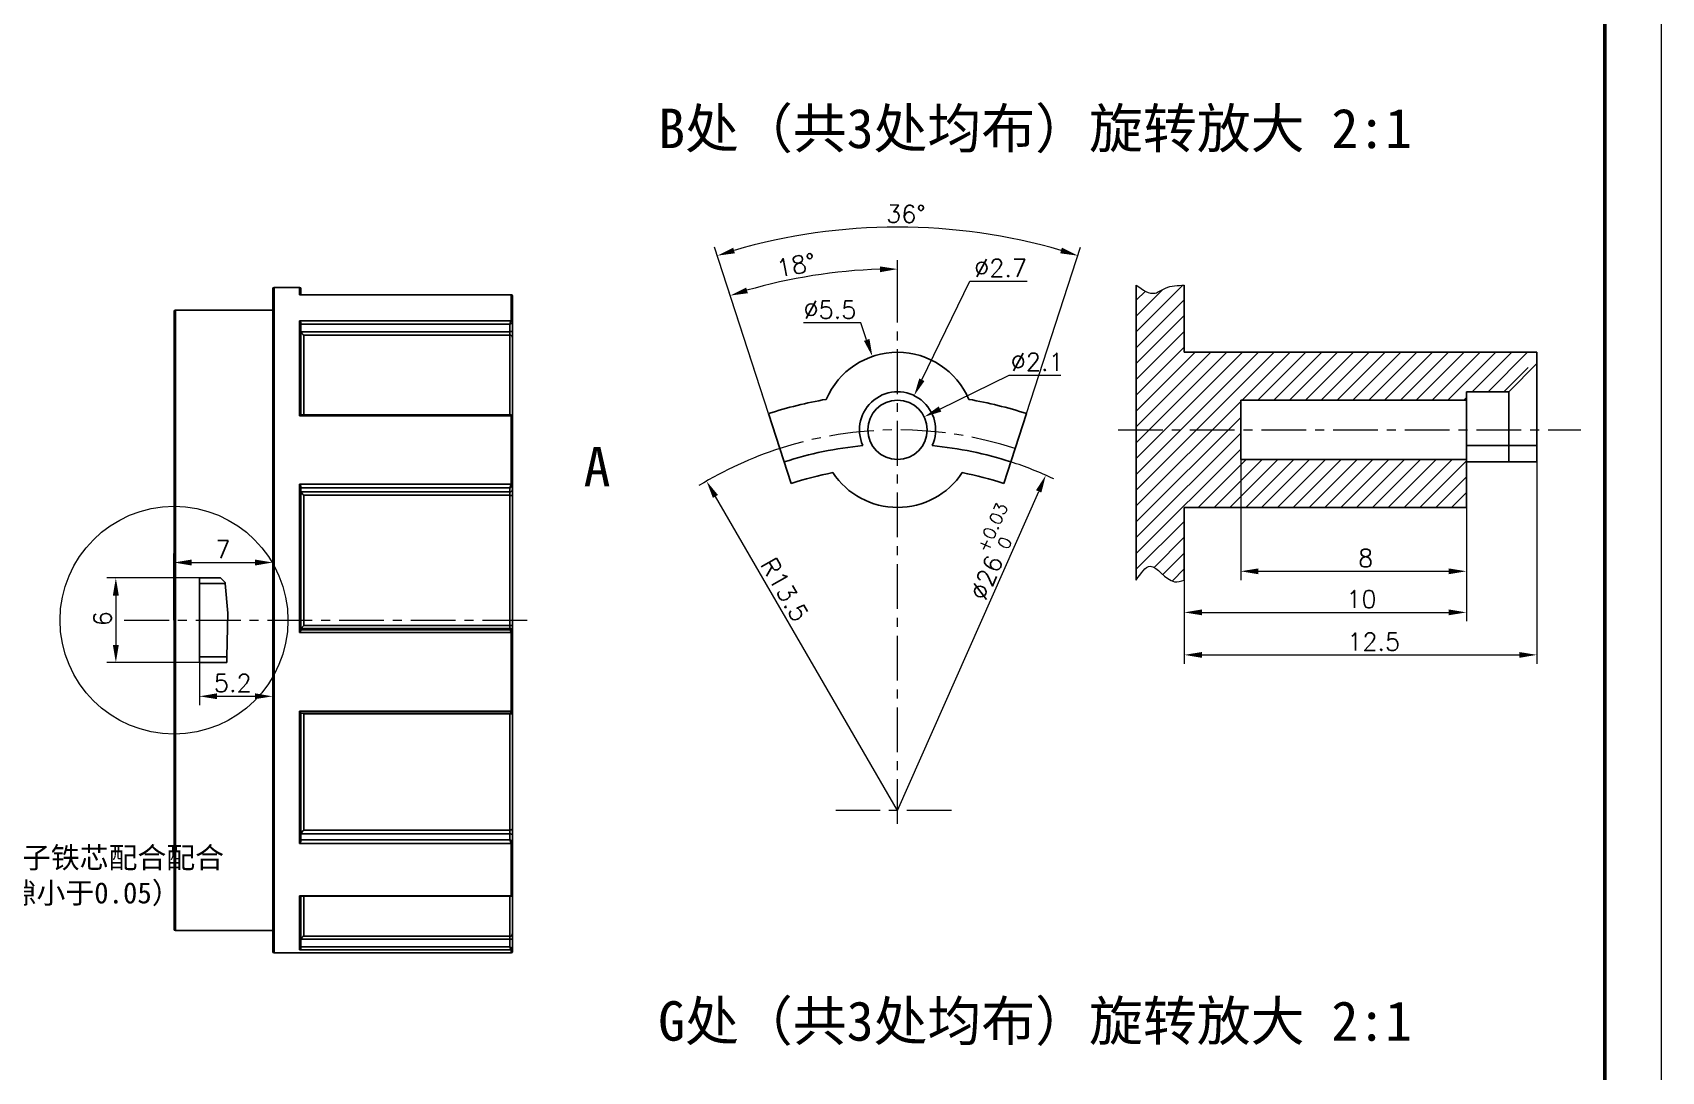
# Model space of a CAD drawing. Header units: millimetres. Extents: x 2517 to 6633, y 792 to 3241.
# Drawn here: x 2771.1 to 2886.6, y 943.1 to 1016.8 of the extents above; entities that cross this region are included whole.
import ezdxf

# ---------------------------------------------------------------- set-up
doc = ezdxf.new("R2010")
doc.units = ezdxf.units.MM
doc.linetypes.add('CENTER', pattern=[50.8, 31.75, -6.35, 6.35, -6.35])
for name, color, linetype, lineweight in [('中心线', 1, 'CENTER', 9), ('填充', 3, 'Continuous', 9), ('实线', 7, 'Continuous', 25), ('尺寸标注', 2, 'Continuous', 9), ('引导线', 6, 'Continuous', 9), ('粗实线', 9, 'Continuous', 50)]:
    doc.layers.add(name, color=color, linetype=linetype, lineweight=lineweight)
doc.styles.add('st', font='txt.shx')
doc.styles.get("Standard").update_dxf_attribs({"font": 'simfang.ttf'})
doc.dimstyles.new('2st', dxfattribs={"dimscale": 0.5, "dimtxt": 2.5, "dimasz": 2.5, "dimexe": 1.25, "dimexo": 0, "dimtad": 1, "dimtoh": 1, "dimdec": 1, "dimlfac": 0.5, "dimdsep": 46, "dimtxsty": 'st', "dimcen": 0, "dimclrd": 256, "dimclre": 256, "dimclrt": 3, "dimadec": 0, "dimazin": 2, "dimtfac": 1, "dimtdec": 1, "dimtofl": 0, "dimtmove": 0, "dimatfit": 1, "dimfxl": 1, "dimlwd": -1, "dimlwe": -1, "dimarcsym": 0})
doc.dimstyles.new('st', dxfattribs={"dimscale": 0.5, "dimtxt": 2.5, "dimasz": 2.5, "dimexe": 1.25, "dimexo": 0, "dimtad": 1, "dimtoh": 1, "dimdsep": 46, "dimtxsty": 'st', "dimcen": 0, "dimclrd": 256, "dimclre": 256, "dimclrt": 3, "dimadec": 3, "dimazin": 2, "dimtfac": 1, "dimtmove": 0, "dimatfit": 1, "dimfxl": 1, "dimlwd": -1, "dimlwe": -1, "dimarcsym": 0})

# ---------------------------------------------------------------- blocks, each defined once
blk = doc.blocks.new('*D480')
at = {"layer": 'Defpoints', "color": 0, "ltscale": 0.1, "transparency": 16777216}
for p in [(2788.16, 979.21), (2781.16, 975.12), (2788.16, 975.12)]:
    blk.add_point(p, dxfattribs=at)
at = {"layer": '尺寸标注', "ltscale": 0.1, "transparency": 16777216}
for p, q in [((2781.16, 975.12), (2781.16, 979.84)), ((2788.16, 975.12), (2788.16, 979.84)), ((2782.41, 979.21), (2786.91, 979.21))]:
    blk.add_line(p, q, dxfattribs=at)
for points in [[(2782.41, 979.42), (2782.41, 979), (2781.16, 979.21)], [(2786.91, 979.42), (2786.91, 979), (2788.16, 979.21)]]:
    blk.add_solid(points, dxfattribs=at)
at = {"layer": '尺寸标注', "color": 3, "ltscale": 0.1, "transparency": 16777216, "insert": (2784.64, 980.15), "char_height": 1.25, "attachment_point": 5, "style": 'st'}
blk.add_mtext('7', dxfattribs=at)
blk = doc.blocks.new('*D481')
at = {"layer": 'Defpoints', "color": 0, "ltscale": 0.1, "transparency": 16777216}
for p in [(2782.96, 978.12), (2777.04, 972.12), (2782.96, 972.12)]:
    blk.add_point(p, dxfattribs=at)
at = {"layer": '尺寸标注', "ltscale": 0.1, "transparency": 16777216}
for p, q in [((2782.96, 978.12), (2776.41, 978.12)), ((2777.04, 976.87), (2777.04, 973.37)), ((2782.96, 972.12), (2776.41, 972.12))]:
    blk.add_line(p, q, dxfattribs=at)
for points in [[(2776.83, 976.87), (2777.25, 976.87), (2777.04, 978.12)], [(2776.83, 973.37), (2777.25, 973.37), (2777.04, 972.12)]]:
    blk.add_solid(points, dxfattribs=at)
at = {"layer": '尺寸标注', "color": 3, "ltscale": 0.1, "transparency": 16777216, "insert": (2776.1, 975.23), "char_height": 1.25, "attachment_point": 5, "rotation": 90, "style": 'st'}
blk.add_mtext('6', dxfattribs=at)
blk = doc.blocks.new('*D482')
at = {"layer": 'Defpoints', "color": 0, "ltscale": 0.1, "transparency": 16777216}
for p in [(2782.96, 972.12), (2788.16, 972.12), (2788.16, 969.72)]:
    blk.add_point(p, dxfattribs=at)
at = {"layer": '尺寸标注', "ltscale": 0.1, "transparency": 16777216}
for p, q in [((2782.96, 972.12), (2782.96, 969.1)), ((2788.16, 972.12), (2788.16, 969.1)), ((2784.21, 969.72), (2786.91, 969.72))]:
    blk.add_line(p, q, dxfattribs=at)
for points in [[(2784.21, 969.93), (2784.21, 969.52), (2782.96, 969.72)], [(2786.91, 969.93), (2786.91, 969.52), (2788.16, 969.72)]]:
    blk.add_solid(points, dxfattribs=at)
at = {"layer": '尺寸标注', "color": 3, "ltscale": 0.1, "transparency": 16777216, "insert": (2785.33, 970.66), "char_height": 1.25, "attachment_point": 5, "style": 'st'}
blk.add_mtext('5.2', dxfattribs=at)
blk = doc.blocks.new('*D483')
at = {"layer": 'Defpoints', "color": 0, "ltscale": 0.1, "transparency": 16777216}
for p in [(2834.35, 989.54), (2830.58, 987.69)]:
    blk.add_point(p, dxfattribs=at)
at = {"layer": '尺寸标注', "ltscale": 0.1, "transparency": 16777216}
for p, q in [((2835.47, 990.09), (2840.38, 992.5)), ((2840.38, 992.5), (2844.03, 992.5))]:
    blk.add_line(p, q, dxfattribs=at)
blk.add_solid([(2835.38, 990.28), (2835.56, 989.91), (2834.35, 989.54)], dxfattribs=at)
at = {"layer": '尺寸标注', "color": 3, "ltscale": 0.1, "transparency": 16777216, "insert": (2842.36, 993.44), "char_height": 1.25, "attachment_point": 5, "style": 'st'}
blk.add_mtext('∅2.1', dxfattribs=at)
blk = doc.blocks.new('*D484')
at = {"layer": 'Defpoints', "color": 0, "ltscale": 0.1, "transparency": 16777216}
for p in [(2833.64, 991.05), (2831.28, 986.19)]:
    blk.add_point(p, dxfattribs=at)
at = {"layer": '尺寸标注', "ltscale": 0.1, "transparency": 16777216}
for p, q in [((2834.19, 992.17), (2837.58, 999.16)), ((2837.58, 999.16), (2841.64, 999.16))]:
    blk.add_line(p, q, dxfattribs=at)
blk.add_solid([(2834, 992.26), (2834.37, 992.08), (2833.64, 991.05)], dxfattribs=at)
at = {"layer": '尺寸标注', "color": 3, "ltscale": 0.1, "transparency": 16777216, "insert": (2839.77, 1000.1), "char_height": 1.25, "attachment_point": 5, "style": 'st'}
blk.add_mtext('∅2.7', dxfattribs=at)
blk = doc.blocks.new('*D485')
at = {"layer": 'Defpoints', "color": 0, "ltscale": 0.1, "transparency": 16777216}
for p in [(2830.68, 993.82), (2834.25, 983.42)]:
    blk.add_point(p, dxfattribs=at)
at = {"layer": '尺寸标注', "ltscale": 0.1, "transparency": 16777216}
for p, q in [((2829.86, 996.21), (2825.8, 996.21)), ((2830.27, 995), (2829.86, 996.21))]:
    blk.add_line(p, q, dxfattribs=at)
blk.add_solid([(2830.47, 995.07), (2830.08, 994.93), (2830.68, 993.82)], dxfattribs=at)
at = {"layer": '尺寸标注', "color": 3, "ltscale": 0.1, "transparency": 16777216, "insert": (2827.67, 997.14), "char_height": 1.25, "attachment_point": 5, "style": 'st'}
blk.add_mtext('∅5.5', dxfattribs=at)
blk = doc.blocks.new('*D486')
at = {"layer": 'Defpoints', "color": 0, "ltscale": 0.1, "transparency": 16777216}
for p in [(2842.97, 985.4), (2832.46, 961.62)]:
    blk.add_point(p, dxfattribs=at)
at = {"layer": '尺寸标注', "ltscale": 0.1, "transparency": 16777216}
blk.add_line((2832.46, 961.62), (2842.47, 984.25), dxfattribs=at)
blk.add_arc((2832.46, 961.62), 26, 64.7738, 72, dxfattribs=at)
blk.add_solid([(2842.28, 984.34), (2842.66, 984.17), (2842.97, 985.4)], dxfattribs=at)
at = {"layer": '尺寸标注', "color": 3, "ltscale": 0.1, "transparency": 16777216, "insert": (2839.1, 979.98), "char_height": 1.25, "attachment_point": 5, "rotation": 66.1511, "style": 'st'}
blk.add_mtext('%%c26{}{\\H0.71x;\\C3;\\S+0.03^  0;}', dxfattribs=at)
blk = doc.blocks.new('*D487')
at = {"layer": 'Defpoints', "color": 0, "ltscale": 0.1, "transparency": 16777216}
for p in [(2818.92, 984.98), (2832.46, 961.62)]:
    blk.add_point(p, dxfattribs=at)
at = {"layer": '尺寸标注', "ltscale": 0.1, "transparency": 16777216}
blk.add_line((2832.46, 961.62), (2819.55, 983.9), dxfattribs=at)
blk.add_arc((2832.46, 961.62), 27, 108, 121.4202, dxfattribs=at)
blk.add_solid([(2819.73, 984), (2819.37, 983.79), (2818.92, 984.98)], dxfattribs=at)
at = {"layer": '尺寸标注', "color": 3, "ltscale": 0.1, "transparency": 16777216, "insert": (2824.46, 977.29), "char_height": 1.25, "attachment_point": 5, "rotation": 300.0939, "style": 'st'}
blk.add_mtext('R13.5', dxfattribs=at)
blk = doc.blocks.new('*D488')
at = {"layer": 'Defpoints', "color": 0, "ltscale": 0.1, "transparency": 16777216}
for p in [(2828.45, 999.81), (2832.46, 996.96), (2823.32, 989.77), (2824.92, 984.82), (2832.46, 960.68)]:
    blk.add_point(p, dxfattribs=at)
at = {"layer": '尺寸标注', "ltscale": 0.1, "transparency": 16777216}
for p, q in [((2832.46, 996.96), (2832.46, 1000.65)), ((2823.32, 989.77), (2820.4, 998.74))]:
    blk.add_line(p, q, dxfattribs=at)
blk.add_arc((2832.46, 961.62), 38.41, 91.8648, 106.1352, dxfattribs=at)
for points in [[(2831.21, 1000.21), (2831.22, 999.8), (2832.46, 1000.02)], [(2821.85, 998.31), (2821.73, 998.71), (2820.59, 998.14)]]:
    blk.add_solid(points, dxfattribs=at)
at = {"layer": '尺寸标注', "color": 3, "ltscale": 0.1, "transparency": 16777216, "insert": (2825.26, 1000.3), "char_height": 1.25, "attachment_point": 5, "rotation": 10.5476, "style": 'st'}
blk.add_mtext('18°', dxfattribs=at)
blk = doc.blocks.new('*D489')
at = {"layer": 'Defpoints', "color": 0, "ltscale": 0.1, "transparency": 16777216}
for p in [(2828.14, 1002.77), (2823.32, 989.77), (2841.61, 989.77), (2824.92, 984.82), (2840, 984.82)]:
    blk.add_point(p, dxfattribs=at)
at = {"layer": '尺寸标注', "ltscale": 0.1, "transparency": 16777216}
for p, q in [((2823.32, 989.77), (2819.48, 1001.57)), ((2841.61, 989.77), (2845.44, 1001.57))]:
    blk.add_line(p, q, dxfattribs=at)
blk.add_arc((2832.46, 961.62), 41.38, 73.7308, 106.2692, dxfattribs=at)
for points in [[(2820.93, 1001.14), (2820.81, 1001.54), (2819.67, 1000.97)], [(2844.12, 1001.54), (2843.99, 1001.14), (2845.25, 1000.97)]]:
    blk.add_solid(points, dxfattribs=at)
at = {"layer": '尺寸标注', "color": 3, "ltscale": 0.1, "transparency": 16777216, "insert": (2833.05, 1003.93), "char_height": 1.25, "attachment_point": 5, "rotation": 359.21, "style": 'st'}
blk.add_mtext('36°', dxfattribs=at)
blk = doc.blocks.new('*D491')
at = {"layer": 'Defpoints', "color": 0, "ltscale": 0.1, "transparency": 16777216}
for p in [(2856.79, 986.52), (2872.79, 983.12), (2872.79, 978.59)]:
    blk.add_point(p, dxfattribs=at)
at = {"layer": '尺寸标注', "ltscale": 0.1, "transparency": 16777216}
for p, q in [((2856.79, 986.52), (2856.79, 977.96)), ((2872.79, 983.12), (2872.79, 977.96)), ((2858.04, 978.59), (2871.54, 978.59))]:
    blk.add_line(p, q, dxfattribs=at)
for points in [[(2858.04, 978.79), (2858.04, 978.38), (2856.79, 978.59)], [(2871.54, 978.79), (2871.54, 978.38), (2872.79, 978.59)]]:
    blk.add_solid(points, dxfattribs=at)
at = {"layer": '尺寸标注', "color": 3, "ltscale": 0.1, "transparency": 16777216, "insert": (2865.65, 979.52), "char_height": 1.25, "attachment_point": 5, "style": 'st'}
blk.add_mtext('8', dxfattribs=at)
blk = doc.blocks.new('*D492')
at = {"layer": 'Defpoints', "color": 0, "ltscale": 0.1, "transparency": 16777216}
for p in [(2877.79, 986.34), (2852.79, 977.96), (2877.79, 972.66)]:
    blk.add_point(p, dxfattribs=at)
at = {"layer": '尺寸标注', "ltscale": 0.1, "transparency": 16777216}
for p, q in [((2877.79, 986.34), (2877.79, 972.03)), ((2852.79, 977.96), (2852.79, 972.03)), ((2854.04, 972.66), (2876.54, 972.66))]:
    blk.add_line(p, q, dxfattribs=at)
for points in [[(2854.04, 972.86), (2854.04, 972.45), (2852.79, 972.66)], [(2876.54, 972.86), (2876.54, 972.45), (2877.79, 972.66)]]:
    blk.add_solid(points, dxfattribs=at)
at = {"layer": '尺寸标注', "color": 3, "ltscale": 0.1, "transparency": 16777216, "insert": (2866.22, 973.59), "char_height": 1.25, "attachment_point": 5, "style": 'st'}
blk.add_mtext('12.5', dxfattribs=at)
blk = doc.blocks.new('*D493')
at = {"layer": 'Defpoints', "color": 0, "ltscale": 0.1, "transparency": 16777216}
for p in [(2852.79, 983.12), (2872.79, 983.12), (2872.79, 975.67)]:
    blk.add_point(p, dxfattribs=at)
at = {"layer": '尺寸标注', "ltscale": 0.1, "transparency": 16777216}
for p, q in [((2852.79, 983.12), (2852.79, 975.05)), ((2872.79, 983.12), (2872.79, 975.05)), ((2854.04, 975.67), (2871.54, 975.67))]:
    blk.add_line(p, q, dxfattribs=at)
for points in [[(2854.04, 975.88), (2854.04, 975.47), (2852.79, 975.67)], [(2871.54, 975.88), (2871.54, 975.47), (2872.79, 975.67)]]:
    blk.add_solid(points, dxfattribs=at)
at = {"layer": '尺寸标注', "color": 3, "ltscale": 0.1, "transparency": 16777216, "insert": (2865.35, 976.61), "char_height": 1.25, "attachment_point": 5, "style": 'st'}
blk.add_mtext('10', dxfattribs=at)

msp = doc.modelspace()

# ---------------------------------------------------------------- hatches: boundary and pattern name
at = {"layer": '填充', "ltscale": 0.1}
h = msp.add_hatch(dxfattribs=at)
h.set_pattern_fill('LINE', color=256, scale=0.25, angle=45)
h.set_pattern_definition([(45, (2849.3895, 977.6058), (-0.561266, 0.561266), [])])
edge = h.paths.add_edge_path()
edge.add_spline(control_points=[(2852.7895, 998.8734), (2852.3319, 998.8637), (2851.5995, 998.8482), (2850.5389, 998.0494), (2849.8379, 998.5519), (2849.3895, 998.8734)], knot_values=[0, 0, 0, 0, 1.3520626, 2.16356606, 3.60405818, 3.60405818, 3.60405818, 3.60405818], degree=3, periodic=0)
edge.add_line((2849.3895, 998.8734), (2849.3895, 988.6175))
edge.add_line((2849.3895, 988.6175), (2856.7895, 988.6175))
edge.add_line((2856.7895, 988.6175), (2856.7895, 990.7175))
edge.add_line((2856.7895, 990.7175), (2872.7895, 990.7175))
edge.add_line((2872.7895, 990.7175), (2872.7895, 991.3175))
edge.add_line((2872.7895, 991.3175), (2876.1895, 991.3175))
edge.add_line((2876.1895, 991.3175), (2877.7895, 994.1175))
edge.add_line((2877.7895, 994.1175), (2852.7895, 994.1175))
edge.add_line((2852.7895, 994.1175), (2852.7895, 998.8734))
edge = h.paths.add_edge_path()
edge.add_spline(control_points=[(2849.3895, 977.9615), (2849.7084, 978.4477), (2850.4947, 979.6467), (2851.6369, 977.6058), (2852.5538, 977.8888), (2852.7895, 977.9615)], knot_values=[0, 0, 0, 0, 1.39028813, 3.42846425, 4.1337518, 4.1337518, 4.1337518, 4.1337518], degree=3, periodic=0)
edge.add_line((2852.7895, 977.9615), (2852.7895, 983.1175))
edge.add_line((2852.7895, 983.1175), (2872.7895, 983.1175))
edge.add_line((2872.7895, 983.1175), (2872.7895, 986.5175))
edge.add_line((2872.7895, 986.5175), (2856.7895, 986.5175))
edge.add_line((2856.7895, 986.5175), (2856.7895, 988.6175))
edge.add_line((2856.7895, 988.6175), (2849.3895, 988.6175))
edge.add_line((2849.3895, 988.6175), (2849.3895, 977.9615))

# ---------------------------------------------------------------- linework, layer by layer
at = {"layer": '中心线', "ltscale": 0.1}
for p, q in [((2832.4622, 960.6767), (2832.4622, 996.9624)), ((2848.1035, 988.6175), (2880.8972, 988.6175)), ((2777.6362, 975.1175), (2806.4411, 975.1175)), ((2836.2981, 961.6175), (2828.0834, 961.6175))]:
    msp.add_line(p, q, dxfattribs=at)
msp.add_arc((2832.4622, 961.6175), 27, 72, 108, dxfattribs=at)
at = {"layer": '实线'}
for p, q in [((2788.1644, 951.6175), (2788.1644, 998.6175)), ((2790.0644, 998.7175), (2788.2644, 998.7175)), ((2788.2644, 998.7175), (2788.2644, 951.5175)), ((2790.0644, 998.1908), (2790.0644, 998.7175)), ((2805.0637, 998.1908), (2790.0644, 998.1908)), ((2805.0589, 998.1953), (2790.0932, 998.1953)), ((2790.1644, 998.6175), (2790.1644, 998.1953)), ((2805.0644, 996.3573), (2805.0644, 998.1883)), ((2805.1644, 998.0905), (2805.1644, 996.2673)), ((2781.1644, 953.2175), (2781.1644, 997.0175)), ((2788.1644, 997.1175), (2781.2644, 997.1175)), ((2781.2644, 997.1175), (2781.2644, 953.1175)), ((2790.0644, 996.3521), (2805.0637, 996.3521)), ((2790.0644, 989.6057), (2790.0644, 996.3521)), ((2790.1644, 996.1858), (2790.1644, 989.6809)), ((2804.9644, 996.107), (2790.1644, 996.107)), ((2790.1662, 995.5808), (2804.9644, 995.5808)), ((2804.9644, 995.5808), (2804.9644, 996.107)), ((2804.9644, 995.5808), (2804.9644, 995.3375)), ((2805.1644, 996.2673), (2805.1644, 995.6459)), ((2805.1644, 995.1593), (2805.1644, 995.6459)), ((2804.9644, 995.3375), (2790.3644, 995.3375)), ((2790.3644, 995.3375), (2790.3644, 989.6829)), ((2804.9644, 989.6829), (2804.9644, 995.3375)), ((2805.1644, 995.1593), (2805.1644, 989.5362)), ((2805.0159, 989.6829), (2790.1597, 989.6829)), ((2824.9221, 984.8233), (2823.3152, 989.7688)), ((2840.0022, 984.8233), (2841.6091, 989.7688)), ((2805.0637, 989.6057), (2790.0644, 989.6057)), ((2805.0644, 984.7756), (2805.0644, 989.5961)), ((2805.1644, 989.5348), (2805.1644, 984.7346)), ((2790.0644, 984.7645), (2805.0637, 984.7645)), ((2790.0644, 974.2414), (2790.0644, 984.7645)), ((2790.1644, 984.565), (2790.1644, 974.4186)), ((2804.9644, 984.5113), (2790.1644, 984.5113)), ((2790.1662, 984.2247), (2804.9644, 984.2247)), ((2790.3644, 983.9752), (2790.3644, 974.7343)), ((2804.9644, 983.9752), (2790.3644, 983.9752)), ((2804.9644, 984.2247), (2804.9644, 984.5113)), ((2804.9644, 984.2247), (2804.9644, 983.9752)), ((2804.9644, 974.7343), (2804.9644, 983.9752)), ((2805.1644, 984.7346), (2805.1644, 984.3961)), ((2805.1644, 983.8972), (2805.1644, 984.3961)), ((2805.1644, 983.8972), (2805.1644, 974.7377)), ((2782.9644, 978.1175), (2784.4568, 978.1175)), ((2782.9644, 977.724), (2782.9644, 978.1175)), ((2784.7912, 977.724), (2782.9644, 977.724)), ((2782.9644, 972.511), (2782.9644, 977.724)), ((2784.7855, 977.7888), (2784.4568, 978.1175)), ((2784.7855, 977.7888), (2784.7912, 977.724)), ((2784.7912, 977.724), (2784.9755, 975.6175)), ((2784.9755, 975.6175), (2784.9213, 972.511)), ((2790.3644, 974.7343), (2804.9644, 974.7343)), ((2804.9644, 974.7343), (2804.9644, 974.5334)), ((2805.1644, 974.3359), (2805.1644, 974.7377)), ((2805.0637, 974.2414), (2790.0644, 974.2414)), ((2790.1644, 974.4463), (2804.9644, 974.4463)), ((2804.9644, 974.5334), (2790.1662, 974.5334)), ((2804.9644, 974.4463), (2804.9644, 974.5334)), ((2805.0644, 968.6747), (2805.0644, 974.2293)), ((2805.1644, 974.3359), (2805.1644, 974.233)), ((2805.1644, 974.233), (2805.1644, 968.702)), ((2782.9644, 972.511), (2784.9213, 972.511)), ((2782.9644, 972.1175), (2782.9644, 972.511)), ((2784.9213, 972.511), (2784.9144, 972.1175)), ((2784.9144, 972.1175), (2782.9644, 972.1175)), ((2790.0644, 968.663), (2805.0637, 968.663)), ((2790.0644, 959.287), (2790.0644, 968.663)), ((2790.1644, 968.5236), (2790.1644, 959.4833)), ((2790.1644, 968.5177), (2804.98, 968.5177)), ((2790.3644, 968.4683), (2790.3644, 960.2348)), ((2804.9644, 968.4683), (2790.3644, 968.4683)), ((2804.9644, 968.5177), (2804.9644, 968.4683)), ((2804.9644, 960.2348), (2804.9644, 968.4683)), ((2805.1644, 968.5269), (2805.1644, 968.702)), ((2805.1644, 968.5269), (2805.1644, 960.3659)), ((2804.9644, 959.9724), (2790.1662, 959.9724)), ((2790.3644, 960.2348), (2804.9644, 960.2348)), ((2804.9644, 960.2348), (2804.9644, 959.9724)), ((2804.9644, 959.5524), (2804.9644, 959.9724)), ((2805.1644, 959.8412), (2805.1644, 960.3659)), ((2805.1644, 959.8412), (2805.1644, 959.3452)), ((2805.0637, 959.287), (2790.0644, 959.287)), ((2790.1644, 959.5524), (2804.9644, 959.5524)), ((2805.0644, 955.5885), (2805.0644, 959.278)), ((2805.1644, 959.3452), (2805.1644, 955.6712)), ((2790.0644, 955.5817), (2805.0637, 955.5817)), ((2790.0644, 951.7399), (2790.0644, 955.5817)), ((2790.1384, 955.5472), (2805.0399, 955.5472)), ((2790.1644, 955.5472), (2790.1644, 951.8634)), ((2790.3644, 955.5472), (2790.3644, 952.699)), ((2804.9644, 952.699), (2804.9644, 955.5472)), ((2805.1615, 955.6437), (2805.163, 955.6566)), ((2805.1644, 955.6712), (2805.1644, 952.8966)), ((2781.2644, 953.1175), (2788.1644, 953.1175)), ((2805.1644, 952.4945), (2805.1644, 952.8966)), ((2805.0637, 951.7399), (2790.0644, 951.7399)), ((2790.1644, 951.9416), (2804.9644, 951.9416)), ((2804.9644, 952.498), (2790.1662, 952.498)), ((2790.3644, 952.699), (2804.9644, 952.699)), ((2804.9644, 952.699), (2804.9644, 952.498)), ((2804.9644, 951.9416), (2804.9644, 952.498)), ((2805.0644, 951.5175), (2805.0644, 951.7383)), ((2805.1644, 952.4945), (2805.1644, 951.8374)), ((2805.1644, 951.8374), (2805.1644, 951.6175)), ((2788.2644, 951.5175), (2805.0644, 951.5175))]:
    msp.add_line(p, q, dxfattribs=at)
at = {"layer": '实线', "ltscale": 0.1}
for p, q in [((2849.3895, 998.8734), (2849.3895, 977.9615)), ((2852.7895, 994.1175), (2852.7895, 998.8734)), ((2852.7895, 994.1175), (2877.7895, 994.1175)), ((2877.7895, 993.3175), (2875.7895, 991.3175)), ((2877.7895, 994.1175), (2877.7895, 986.345)), ((2872.7895, 983.1175), (2872.7895, 991.3175)), ((2872.7895, 991.3175), (2875.7895, 991.3175)), ((2875.7895, 991.3175), (2875.7895, 986.345)), ((2856.7895, 990.7175), (2872.7895, 990.7175)), ((2856.7895, 986.5175), (2856.7895, 990.7175)), ((2872.7895, 987.501), (2877.7895, 987.501)), ((2856.7895, 986.5175), (2872.7895, 986.5175)), ((2872.7895, 986.345), (2877.7895, 986.345)), ((2872.7895, 983.1175), (2852.7895, 983.1175)), ((2852.7895, 977.9615), (2852.7895, 983.1175))]:
    msp.add_line(p, q, dxfattribs=at)
at = {"layer": '实线', "flags": 128}
for points in [[(2805.1644, 995.6459), (2805.1605, 995.6332), (2805.1492, 995.621), (2805.1307, 995.6097), (2805.1058, 995.5998), (2805.0755, 995.5917), (2805.0409, 995.5857), (2805.0034, 995.582), (2804.9644, 995.5808)], [(2805.0637, 989.6057), (2805.0829, 989.6063), (2805.1013, 989.6046), (2805.1184, 989.6007), (2805.1334, 989.5946), (2805.1457, 989.5866), (2805.155, 989.577), (2805.1608, 989.5662), (2805.163, 989.5545)], [(2805.1644, 989.5348), (2805.1625, 989.5467), (2805.1568, 989.5583), (2805.1475, 989.5689), (2805.1351, 989.5782), (2805.1199, 989.5858), (2805.1027, 989.5915), (2805.0839, 989.5949), (2805.0644, 989.5961)], [(2805.1644, 983.8972), (2805.1605, 983.9124), (2805.1492, 983.927), (2805.1307, 983.9405), (2805.1058, 983.9523), (2805.0755, 983.9621), (2805.0409, 983.9693), (2805.0034, 983.9737), (2804.9644, 983.9752)], [(2805.0644, 984.7756), (2805.0839, 984.7748), (2805.1027, 984.7724), (2805.1199, 984.7687), (2805.1351, 984.7636), (2805.1475, 984.7574), (2805.1568, 984.7503), (2805.1625, 984.7426), (2805.1644, 984.7346)], [(2805.1644, 968.5269), (2805.1605, 968.5155), (2805.1492, 968.5045), (2805.1307, 968.4943), (2805.1058, 968.4855), (2805.0755, 968.4782), (2805.0409, 968.4728), (2805.0034, 968.4694), (2804.9644, 968.4683)], [(2805.0637, 968.663), (2805.0829, 968.6613), (2805.1013, 968.6607), (2805.1184, 968.6613), (2805.1334, 968.6629), (2805.1457, 968.6655), (2805.155, 968.6691), (2805.1608, 968.6735), (2805.163, 968.6786)], [(2805.1644, 960.3659), (2805.1605, 960.3403), (2805.1492, 960.3157), (2805.1307, 960.293), (2805.1058, 960.2732), (2805.0755, 960.2569), (2805.0409, 960.2447), (2805.0034, 960.2373), (2804.9644, 960.2348)], [(2805.1644, 959.8412), (2805.1605, 959.8668), (2805.1492, 959.8914), (2805.1307, 959.9141), (2805.1058, 959.934), (2805.0755, 959.9503), (2805.0409, 959.9624), (2805.0034, 959.9699), (2804.9644, 959.9724)]]:
    msp.add_lwpolyline(points, dxfattribs=at)
at = {"layer": '实线'}
msp.add_circle((2832.4622, 988.6175), 2.1, dxfattribs=at)
for centre, radius, start, end in [((2788.2644, 998.6175), 0.1, 90, 180), ((2790.0644, 998.6175), 0.1, 0, 90), ((2805.0669, 998.0943), 0.0966, 29.392787, 91.905756), ((2805.0655, 998.0894), 0.0989, 0.657078, 90.642342), ((2781.2644, 997.0175), 0.1, 90, 180), ((2805.062, 996.2508), 0.1012, 4.160761, 89.047371), ((2805.0691, 996.2621), 0.0954, 3.171782, 92.854301), ((2804.9747, 995.1478), 0.19, 3.498332, 93.11573), ((2832.4622, 988.6175), 5.5, 23.180955, 156.819045), ((2832.4622, 988.6175), 2.7, 335.574376, 204.425624), ((2832.4622, 961.6175), 29.6, 99.834895, 108), ((2832.4622, 961.6175), 29.6, 72, 80.165105), ((2832.4622, 961.6175), 26, 95.425524, 108), ((2832.4622, 961.6175), 26, 72, 84.574476), ((2832.4622, 961.6175), 24.4, 100.835144, 108), ((2832.4622, 988.6175), 5.5, 213.491837, 326.508163), ((2832.4622, 961.6175), 24.4, 72, 79.164856), ((2804.9777, 984.4116), 0.1874, 265.941001, 355.263203), ((2805.0718, 984.6584), 0.1065, 31.113209, 94.386408), ((2805.0144, 977.6986), 2.9647, 269.033924, 272.900429), ((2804.9656, 974.3346), 0.1988, 0.357081, 90.352685), ((2805.003, 974.9542), 0.7154, 274.86342, 282.918532), ((2805.0894, 974.8963), 0.6675, 267.856666, 276.454305), ((2805.0875, 968.7867), 0.1144, 258.333149, 312.2064), ((2805.0673, 959.3854), 0.0985, 267.870751, 346.213658), ((2805.0781, 959.3656), 0.0887, 261.085413, 346.650813), ((2805.0773, 955.6684), 0.0878, 261.090666, 343.639536), ((2805.0723, 955.6808), 0.0926, 265.118288, 354.097365), ((2781.2644, 953.2175), 0.1, 180, 270), ((2804.9656, 952.8978), 0.1988, 269.644754, 359.640293), ((2788.2644, 951.6175), 0.1, 180, 270), ((2805.0144, 949.6305), 2.868, 87.001674, 90.998631), ((2805.0619, 951.841), 0.1011, 271.030432, 358.960841), ((2805.0649, 951.8378), 0.0995, 269.732028, 359.729498), ((2805.0644, 951.6175), 0.1, 270, 0)]:
    msp.add_arc(centre, radius, start, end, dxfattribs=at)
for centre, major_axis, ratio, start_param, end_param in [((2804.9644, 997.9953), (0.0964, 0.1996), 0.13251405, 6.1354594, 6.34712644), ((2804.9644, 996.1721), (0.0964, 0.1996), 0.13251405, 4.44471756, 5.89556836), ((2804.9644, 996.1721), (0.1982, 0.1024), 0.26164497, 4.5779911, 6.02884191), ((2804.9644, 989.4829), (0.0616, 0.1985), 0.39687062, 5.49591795, 6.41008538), ((2804.9644, 984.6828), (0.0616, 0.1985), 0.39687062, 3.8051761, 5.25602691), ((2804.9644, 984.6828), (0.1789, 0.1227), 0.72851852, 4.24908544, 5.69993625), ((2804.9644, 974.2488), (-0.0206, 0.1997), 0.48989055, 4.62475125, 6.07560205), ((2804.9644, 974.2488), (0.1545, -0.1375), 0.92343842, 0.80761717, 2.25846798), ((2804.9644, 968.7177), (0.1545, -0.1375), 0.92343842, 5.40006063, 6.85091144), ((2804.9644, 968.7177), (-0.0206, 0.1997), 0.48989055, 2.9340094, 3.09108903), ((2804.9644, 968.7177), (-0.0206, 0.1997), 0.48989055, 3.09108903, 4.38486021), ((2804.9644, 959.4212), (-0.0826, 0.1986), 0.28351784, 3.85970864, 5.31055944), ((2804.9644, 959.4212), (0.1908, -0.1113), 0.53774575, 0.42377145, 1.87462225), ((2804.9644, 955.7472), (-0.0826, 0.1986), 0.28351784, 3.02417812, 3.6198176), ((2804.9644, 951.9381), (-0.1, 0.2), 0.0069813, 3.27550115, 4.72635195), ((2804.9644, 951.9381), (0.2, -0.1), 0.0139621, 0.12692709, 1.5777779)]:
    msp.add_ellipse(centre, major_axis=major_axis, ratio=ratio, start_param=start_param, end_param=end_param, dxfattribs=at)
for points, knots in [([(2790.0932, 998.1936), (2790.0909, 998.1942), (2790.0824, 998.1964), (2790.0722, 998.1931), (2790.0649, 998.191), (2790.0644, 998.1908)], [0, 0, 0, 0, 0.25468624, 0.94436867, 1, 1, 1, 1]), ([(2805.1506, 998.1425), (2805.1427, 998.1534), (2805.1275, 998.1744), (2805.0948, 998.1906), (2805.07, 998.1962), (2805.0579, 998.1949), (2805.0556, 998.1946)], [0, 0, 0, 0, 0.345680193, 0.668519363, 0.935060861, 1, 1, 1, 1]), ([(2805.1626, 998.092), (2805.1629, 998.0989), (2805.1636, 998.1164), (2805.1555, 998.1319), (2805.1506, 998.1413)], [0, 0, 0, 0, 0.39478965, 1, 1, 1, 1]), ([(2790.1644, 996.1858), (2790.1644, 996.2257), (2790.1482, 996.2612), (2790.1098, 996.3173), (2790.0869, 996.3381), (2790.0644, 996.3521)], [0, 0, 0, 0, 0.5, 0.5, 1, 1, 1, 1]), ([(2790.1662, 995.5808), (2790.1743, 995.5247), (2790.2069, 995.4693), (2790.2804, 995.3867), (2790.3227, 995.3563), (2790.3644, 995.3375)], [0, 0, 0, 0, 0.5, 0.5, 1, 1, 1, 1]), ([(2790.1597, 989.6813), (2790.1587, 989.6817), (2790.155, 989.6829), (2790.1284, 989.6669), (2790.096, 989.6393), (2790.0722, 989.6145), (2790.0649, 989.6063), (2790.0644, 989.6057)], [0, 0, 0, 0, 0.109113883, 0.403084301, 0.8158916, 0.986257874, 1, 1, 1, 1]), ([(2805.1625, 989.5593), (2805.1579, 989.5773), (2805.1487, 989.6129), (2805.1114, 989.6544), (2805.0642, 989.6795), (2805.0306, 989.6815), (2805.0144, 989.6824)], [0, 0, 0, 0, 0.25574542, 0.50577267, 0.76290843, 1, 1, 1, 1]), ([(2790.1644, 984.565), (2790.1644, 984.5973), (2790.1482, 984.6338), (2790.1098, 984.7028), (2790.0869, 984.7353), (2790.0644, 984.7645)], [0, 0, 0, 0, 0.5, 0.5, 1, 1, 1, 1]), ([(2790.1662, 984.2247), (2790.1743, 984.1941), (2790.2069, 984.1462), (2790.2804, 984.0571), (2790.3227, 984.0134), (2790.3644, 983.9752)], [0, 0, 0, 0, 0.5, 0.5, 1, 1, 1, 1]), ([(2790.1662, 974.5334), (2790.1743, 974.5427), (2790.2069, 974.5762), (2790.2804, 974.6505), (2790.3227, 974.6929), (2790.3644, 974.7343)], [0, 0, 0, 0, 0.5, 0.5, 1, 1, 1, 1]), ([(2790.1644, 974.4186), (2790.1644, 974.3974), (2790.1482, 974.3679), (2790.1098, 974.3059), (2790.0869, 974.2733), (2790.0644, 974.2414)], [0, 0, 0, 0, 0.5, 0.5, 1, 1, 1, 1]), ([(2790.1644, 968.5236), (2790.1644, 968.5332), (2790.1482, 968.5536), (2790.1098, 968.6032), (2790.0869, 968.6323), (2790.0644, 968.663)], [0, 0, 0, 0, 0.5, 0.5, 1, 1, 1, 1]), ([(2790.3644, 968.4683), (2790.3637, 968.4689), (2790.3576, 968.4748), (2790.3393, 968.4919), (2790.322, 968.5072), (2790.31, 968.5177)], [0, 0, 0, 0, 0.03659875, 0.33473303, 1, 1, 1, 1]), ([(2790.1662, 959.9724), (2790.1743, 960.0172), (2790.2069, 960.0718), (2790.2804, 960.1634), (2790.3227, 960.2035), (2790.3644, 960.2348)], [0, 0, 0, 0, 0.5, 0.5, 1, 1, 1, 1]), ([(2790.1644, 959.4833), (2790.1644, 959.4452), (2790.1482, 959.4068), (2790.1098, 959.3397), (2790.0869, 959.3108), (2790.0644, 959.287)], [0, 0, 0, 0, 0.5, 0.5, 1, 1, 1, 1]), ([(2790.0644, 955.5817), (2790.0649, 955.5813), (2790.0722, 955.5755), (2790.0956, 955.5595), (2790.1231, 955.5457), (2790.1363, 955.5484), (2790.1384, 955.5488)], [0, 0, 0, 0, 0.02027996, 0.27169827, 0.8808993, 1, 1, 1, 1]), ([(2805.0376, 955.55), (2805.0474, 955.5493), (2805.0717, 955.5476), (2805.1099, 955.5646), (2805.1458, 955.597), (2805.1561, 955.6275), (2805.1615, 955.6436)], [0, 0, 0, 0, 0.18033891, 0.44712811, 0.70770241, 1, 1, 1, 1]), ([(2805.1591, 955.6442), (2805.1614, 955.6516), (2805.165, 955.663), (2805.1644, 955.6749), (2805.1642, 955.6791)], [0, 0, 0, 0, 0.64934781, 1, 1, 1, 1]), ([(2790.1644, 951.8634), (2790.1644, 951.8263), (2790.1482, 951.7969), (2790.1098, 951.7562), (2790.0869, 951.7443), (2790.0644, 951.7399)], [0, 0, 0, 0, 0.5, 0.5, 1, 1, 1, 1]), ([(2790.1662, 952.498), (2790.1743, 952.5573), (2790.2069, 952.6074), (2790.2804, 952.6735), (2790.3227, 952.6925), (2790.3644, 952.699)], [0, 0, 0, 0, 0.5, 0.5, 1, 1, 1, 1])]:
    msp.add_open_spline(points, degree=3, knots=knots, dxfattribs=at)
for points in [[(2805.0644, 998.1883), (2805.0644, 998.1891), (2805.0641, 998.19), (2805.0637, 998.1908)], [(2805.0637, 996.3521), (2805.0641, 996.3538), (2805.0644, 996.3556), (2805.0644, 996.3573)], [(2805.1644, 996.2673), (2805.1644, 996.2643), (2805.1639, 996.2612), (2805.163, 996.2582)], [(2805.0644, 989.5961), (2805.0644, 989.5993), (2805.0641, 989.6025), (2805.0637, 989.6057)], [(2805.1644, 989.5348), (2805.1644, 989.5414), (2805.1639, 989.548), (2805.163, 989.5545)], [(2805.0637, 984.7645), (2805.0641, 984.7682), (2805.0644, 984.7719), (2805.0644, 984.7756)], [(2805.1644, 984.7346), (2805.1644, 984.7275), (2805.1639, 984.7204), (2805.163, 984.7134)], [(2805.0644, 974.2293), (2805.0644, 974.2333), (2805.0641, 974.2374), (2805.0637, 974.2414)], [(2805.1644, 974.233), (2805.1644, 974.241), (2805.1639, 974.249), (2805.163, 974.2569)], [(2805.0637, 968.663), (2805.0641, 968.6669), (2805.0644, 968.6708), (2805.0644, 968.6747)], [(2805.1644, 968.702), (2805.1644, 968.6942), (2805.1639, 968.6863), (2805.163, 968.6786)], [(2805.0644, 959.278), (2805.0644, 959.281), (2805.0641, 959.284), (2805.0637, 959.287)], [(2805.1644, 959.3452), (2805.1644, 959.3508), (2805.1639, 959.3564), (2805.163, 959.3619)], [(2805.0637, 955.5817), (2805.0641, 955.5839), (2805.0644, 955.5862), (2805.0644, 955.5885)], [(2805.0644, 951.7383), (2805.0644, 951.7388), (2805.0641, 951.7394), (2805.0637, 951.7399)], [(2805.1644, 951.8374), (2805.1644, 951.838), (2805.1639, 951.8386), (2805.163, 951.8392)]]:
    msp.add_open_spline(points, degree=3, dxfattribs=at)
at = {"layer": '尺寸标注', "ltscale": 0.1}
msp.add_circle((2781.1644, 975.1175), 8.0782, dxfattribs=at)
for points in [[(2849.3895, 998.8734), (2850.719, 998.3189), (2851.4539, 998.6631), (2852.7895, 998.8734)], [(2849.3895, 977.9615), (2850.3726, 978.9446), (2852.0929, 977.8515), (2852.7895, 977.9615)]]:
    msp.add_spline(points, degree=3, dxfattribs=at)
at = {"layer": '引导线'}
msp.add_line((2886.6191, 852.8553), (2886.6191, 1090.4743), dxfattribs=at)
at = {"layer": '粗实线'}
msp.add_line((2882.6188, 856.8556), (2882.6188, 1086.474), dxfattribs=at)

# ---------------------------------------------------------------- texts
at = {"layer": '实线', "attachment_point": 5}
for s, insert, char_height, width in [('B处（共3处均布）旋转放大 2:1', (2842.2135, 1009.8159), 2.800224, 77.172369), ('A', (2811.1574, 986.0032), 2.8002, 15.615274), ('（与定子铁芯配合配合\\P间隙小于0.05）', (2774.4784, 956.9347), 1.5, 36.804944), ('G处（共3处均布）旋转放大 2:1', (2842.2135, 946.5124), 2.800224, 85.137643)]:
    msp.add_mtext(s, dxfattribs=dict(at, insert=insert, char_height=char_height, width=width))

# ---------------------------------------------------------------- dimensions: what is measured, and where the dimension line sits
at = {"layer": '尺寸标注', "ltscale": 0.1}
for base, line1, line2, picture, middle in [((2828.1366, 1002.7726), ((2824.9221, 984.8233), (2823.3152, 989.7688)), ((2840.0022, 984.8233), (2841.6091, 989.7688)), '*D489', (2833.0327, 1002.9953)), ((2828.4475, 999.814), ((2832.4622, 960.6767), (2832.4622, 996.9624)), ((2824.9221, 984.8233), (2823.3152, 989.7688)), '*D488', (2825.4317, 999.3755))]:
    dim = msp.add_angular_dim_2l(base=base, line1=line1, line2=line2, dimstyle='2st', dxfattribs=at)
    dim.commit()
    dim.dimension.update_dxf_attribs({"geometry": picture, "text_midpoint": middle, "dimtype": 162})
for p1, p2, picture, middle in [((2831.2835, 986.1884), (2833.6408, 991.0467), '*D484', (2839.7653, 999.1612)), ((2834.2466, 983.4151), (2830.6777, 993.82), '*D485', (2827.6717, 996.2062)), ((2830.5767, 987.6929), (2834.3477, 989.5421), '*D483', (2842.3634, 992.5023))]:
    dim = msp.add_diameter_dim_2p(p1=p1, p2=p2, dimstyle='2st', override={"dimtol": 0, "dimlim": 0, "dimtp": 0, "dimtm": 0, "dimtfac": 1, "dimtdec": 1, "dimtolj": 0, "dimtzin": 8}, dxfattribs=at)
    dim.commit()
    dim.dimension.update_dxf_attribs({"geometry": picture, "text_midpoint": middle, "dimtype": 163})
dim = msp.add_radius_dim(center=(2832.4622, 961.6175), mpoint=(2818.9239, 984.9781), dimstyle='2st', dxfattribs=at)
dim.commit()
dim.dimension.update_dxf_attribs({"geometry": '*D487', "text_midpoint": (2823.651, 976.8214), "dimtype": 164})
dim = msp.add_radius_dim(center=(2832.4622, 961.6175), mpoint=(2842.9746, 985.3975), text='%%c26{}{\\H0.71x;\\C3;\\S+0.03^  0;}', dimstyle='2st', override={"dimtp": 0.03, "dimtm": 0, "dimtdec": 2, "dimtzin": 8}, dxfattribs=at)
dim.commit()
dim.dimension.update_dxf_attribs({"geometry": '*D486', "text_midpoint": (2840.3376, 979.4324), "dimtype": 164})
for base, p1, p2, picture, middle in [((2877.7895, 972.6561), (2852.7895, 977.9615), (2877.7895, 986.345), '*D492', (2866.219, 972.6561)), ((2872.7895, 978.5856), (2856.7895, 986.5175), (2872.7895, 983.1175), '*D491', (2865.6509, 978.5856)), ((2872.7895, 975.6736), (2852.7895, 983.1175), (2872.7895, 983.1175), '*D493', (2865.3456, 975.6736))]:
    dim = msp.add_linear_dim(base=base, p1=p1, p2=p2, dimstyle='2st', dxfattribs=at)
    dim.commit()
    dim.dimension.update_dxf_attribs({"geometry": picture, "text_midpoint": middle, "dimtype": 160})
for base, p1, p2, picture, middle in [((2788.1644, 979.2115), (2781.1644, 975.1175), (2788.1644, 975.1175), '*D480', (2784.6381, 979.2115)), ((2788.1644, 969.7242), (2782.9644, 972.1175), (2788.1644, 972.1175), '*D482', (2785.3342, 969.7242))]:
    dim = msp.add_linear_dim(base=base, p1=p1, p2=p2, dimstyle='st', override={"dimtol": 0, "dimlim": 0, "dimtp": 0, "dimtm": 0, "dimtfac": 1, "dimtdec": 1, "dimtolj": 0, "dimtzin": 8}, dxfattribs=at)
    dim.commit()
    dim.dimension.update_dxf_attribs({"geometry": picture, "text_midpoint": middle, "dimtype": 160})
dim = msp.add_linear_dim(base=(2777.0399, 972.1175), p1=(2782.9644, 978.1175), p2=(2782.9644, 972.1175), angle=90, dimstyle='st', override={"dimtol": 0, "dimlim": 0, "dimtp": 0, "dimtm": 0, "dimtfac": 1, "dimtdec": 1, "dimtolj": 0, "dimtzin": 8}, dxfattribs=at)
dim.commit()
dim.dimension.update_dxf_attribs({"geometry": '*D481', "text_midpoint": (2777.0399, 975.2288), "dimtype": 160})

doc.saveas('drawing.dxf')
